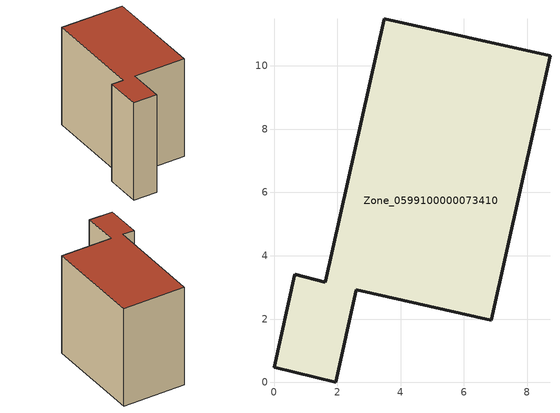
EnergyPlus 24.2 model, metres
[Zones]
Zone_0599100000073410
 floor ground (C_G): 1.95,0 0,0.47 0.65,3.41 1.62,3.17 3.49,11.49 8.72,10.32 6.87,1.97 2.6,2.92 z0
 wall outside (C_F): 0,0.47 1.95,0 2.6,2.92 6.87,1.97 8.72,10.32 3.49,11.49 1.62,3.17 0.65,3.41 0,0.47 z0:8.73
 roof outside (C_R): 1.95,0 2.6,2.92 6.87,1.97 8.72,10.32 3.49,11.49 1.62,3.17 0.65,3.41 0,0.47 z8.73
[BUILDING]
Pand.0599100000073410: North Axis=0; Terrain=City; Loads Convergence Tolerance Value=0.04; Temperature Convergence Tolerance Value=0.4; Solar Distribution=FullExterior; Maximum Number of Warmup Days=25; Minimum Number of Warmup Days=1
[Site:Location]
Rotterdam.The.Hague.AP_ZH_NLD Design_Conditions: Latitude=51.96; Longitude=4.45; Time Zone=1; Elevation=-4.5
[SITE:GROUNDTEMPERATURE:BUILDINGSURFACE]
18, 18, 18, 18, 18, 18, 18, 18, 18, 18, 18, 18
[MATERIAL] Thermal Absorptance=0.9; Solar Absorptance=0.7; Visible Absorptance=0.7
Name | Roughness | Thickness | Conductivity | Density | Specific Heat
G.TC.1975-1991 | MediumSmooth | 0.15 | 0.288461 | 540 | 1210
F.TC.1975-1991 | Rough | 0.3 | 0.230769 | 1920 | 840
R.TC.1975-1991 | MediumRough | 0.2 | 0.153846 | 1500 | 1000
[CONSTRUCTION]
C_G: G.TC.1975-1991
C_F: F.TC.1975-1991
C_R: R.TC.1975-1991
[ZONE]
Zone_0599100000073410: Type=1; Multiplier=1; Ceiling Height=Autocalculate; Volume=Autocalculate; Floor Area=autocalculate; Part of Total Floor Area=Yes
[ZONEINFILTRATION:DESIGNFLOWRATE]
Infil_Zone_0599100000073410: Zone or ZoneList or Space or SpaceList=Zone_0599100000073410; Schedule=AlwaysOn; Design Flow Rate Calculation Method=Flow/Area; Flow Rate per Floor Area=0.003; Constant Term Coefficient=1; Temperature Term Coefficient=0; Velocity Term Coefficient=0; Velocity Squared Term Coefficient=0
[HVACTEMPLATE:ZONE:IDEALLOADSAIRSYSTEM]
Zone_0599100000073410: Maximum Heating Supply Air Temperature=50; Minimum Cooling Supply Air Temperature=13; Maximum Heating Supply Air Humidity Ratio=0.0156; Minimum Cooling Supply Air Humidity Ratio=0.0077; Heating Limit=NoLimit; Cooling Limit=NoLimit; Dehumidification Control Type=ConstantSensibleHeatRatio; Cooling Sensible Heat Ratio=0.7; Dehumidification Setpoint=60; Humidification Control Type=None; Humidification Setpoint=30; Outdoor Air Method=None; Outdoor Air Flow Rate per Person=0.00944; Outdoor Air Flow Rate per Zone Floor Area=0; Outdoor Air Flow Rate per Zone=0; Demand Controlled Ventilation Type=None; Outdoor Air Economizer Type=NoEconomizer; Heat Recovery Type=None; Sensible Heat Recovery Effectiveness=0.7; Latent Heat Recovery Effectiveness=0.65
[ZONECONTROL:THERMOSTAT]
ThermostatControl_Zone_0599100000073410: Zone or ZoneList=Zone_0599100000073410; Control Type Schedule=DualSetpointControlType; Control 1=Thermostat_Zone_0599100000073410; Temperature Difference Between Cutout And Setpoint=0
[THERMOSTATSETPOINT:DUALSETPOINT]
Thermostat_Zone_0599100000073410: Heating Setpoint Temperature Schedule=HeatingSetpoint_Zone_0599100000073410; Cooling Setpoint Temperature Schedule=CoolingSetpoint_Zone_0599100000073410
[SCHEDULE:COMPACT]
HeatingSetpoint_Zone_0599100000073410: Through: 12/31, For: AllDays, Until: 24:00, 21
CoolingSetpoint_Zone_0599100000073410: Through: 12/31, For: AllDays, Until: 24:00, 24
DualSetpointControlType: Through: 12/31, For: AllDays, Until: 24:00, 4
AlwaysOn: Through: 12/31, For: AllDays, Until: 24:00, 1
